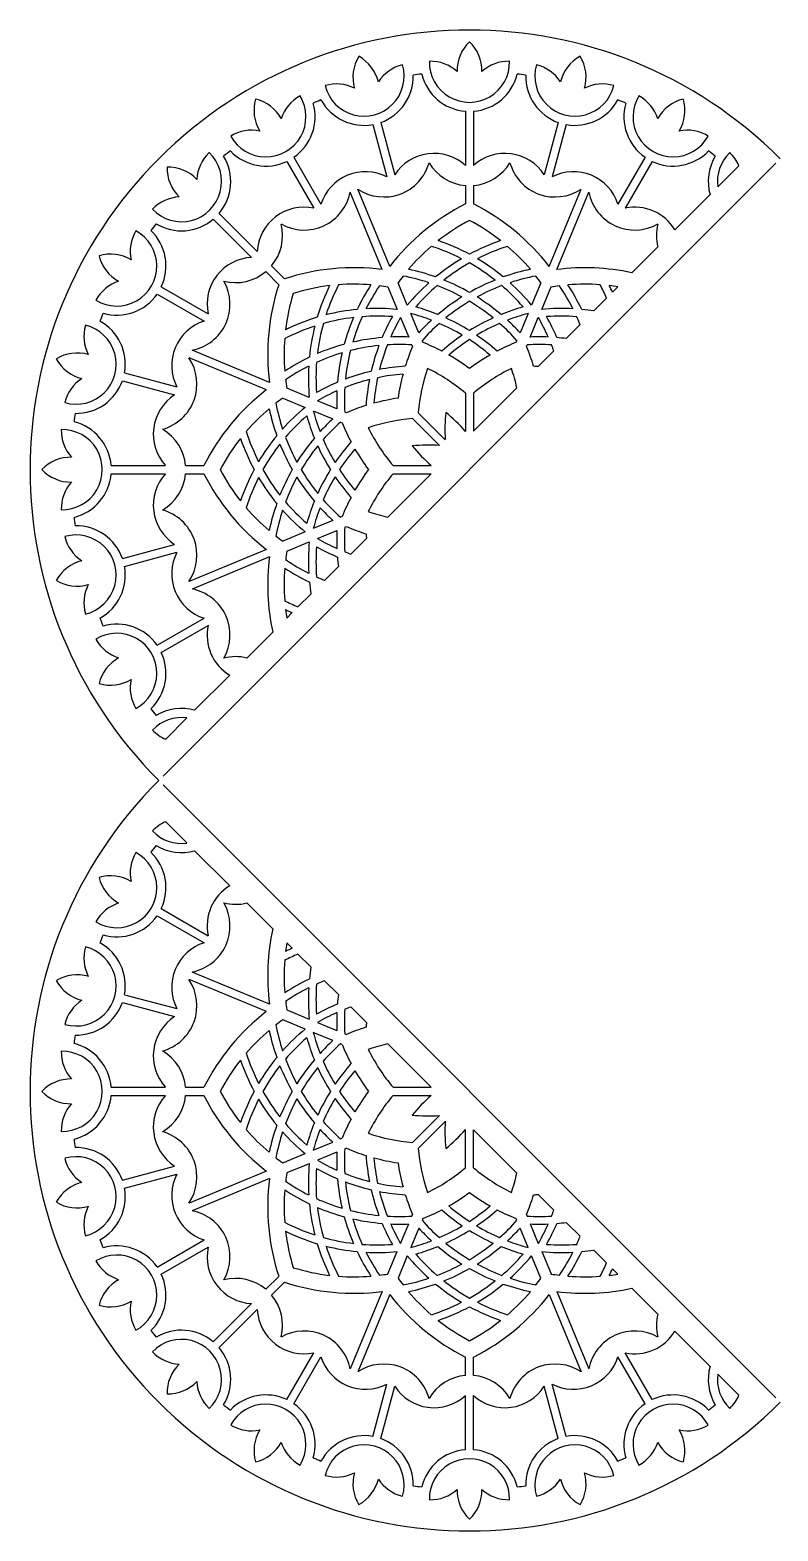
# Model space of a CAD drawing. Extents: x 53 to 301, y -2 to 246.
# Drawn here: x 53.3 to 176.7, y -1.9 to 245.6 of the extents above; entities that cross this region are included whole.
import ezdxf

# ---------------------------------------------------------------- set-up
doc = ezdxf.new("R2010")
doc.units = 0
doc.layers.get('0').update_dxf_attribs({"linetype": 'CONTINUOUS'})

msp = doc.modelspace()

# ---------------------------------------------------------------- linework, layer by layer
for p, q in [((111.14, 230.39), (113.45, 221.78)), ((125.1, 232.23), (125.1, 223.31)), ((126.45, 232.23), (126.45, 223.31)), ((140.42, 230.39), (138.11, 221.78)), ((109.83, 230.04), (112.14, 221.43)), ((141.73, 230.04), (139.42, 221.43)), ((75.25, 122.6), (176.31, 223.67)), ((95.65, 223.98), (100.11, 216.25)), ((96.82, 224.65), (101.28, 216.93)), ((154.74, 224.65), (150.28, 216.93)), ((155.91, 223.98), (151.45, 216.25)), ((166.74, 219.76), (170.23, 223.25)), ((111.38, 206.13), (106.09, 218.89)), ((112.63, 206.65), (107.34, 219.41)), ((125.1, 219.99), (125.1, 216.95)), ((126.45, 219.99), (126.45, 216.95)), ((138.93, 206.65), (144.21, 219.41)), ((140.18, 206.13), (145.46, 218.89)), ((159.68, 212.69), (165.46, 218.48)), ((84.47, 215.4), (90.78, 209.09)), ((83.52, 214.44), (89.82, 208.14)), ((152.58, 205.6), (156.84, 209.86)), ((92.17, 205.79), (94.32, 203.64)), ((93.13, 206.74), (95.28, 204.6)), ((74.94, 203.27), (82.66, 198.81)), ((112.33, 203.26), (113.85, 199.57)), ((115.52, 200.26), (113.99, 203.95)), ((137.57, 203.95), (136.04, 200.26)), ((137.7, 199.57), (139.23, 203.26)), ((149.37, 202.38), (150.27, 203.29)), ((74.26, 202.1), (81.99, 197.64)), ((146.29, 199.31), (148.41, 201.43)), ((114.42, 198.21), (115.75, 195)), ((117.41, 195.69), (116.08, 198.9)), ((135.47, 198.9), (134.15, 195.69)), ((135.81, 195), (137.14, 198.21)), ((141.74, 194.75), (144.03, 197.05)), ((116.28, 193.71), (116.39, 193.45)), ((118.06, 194.14), (117.95, 194.4)), ((133.61, 194.4), (133.5, 194.14)), ((135.17, 193.45), (135.28, 193.71)), ((92.27, 186.29), (79.51, 191.57)), ((92.79, 187.53), (80.02, 192.82)), ((137.12, 190.14), (139.69, 192.71)), ((68.87, 189.08), (77.49, 186.78)), ((68.52, 187.78), (77.14, 185.47)), ((99.34, 185.06), (95.66, 186.59)), ((125.1, 185.75), (125.1, 179.45)), ((126.45, 179.47), (133.59, 186.61)), ((126.45, 185.75), (126.45, 179.47)), ((94.97, 184.92), (98.65, 183.4)), ((103.91, 183.17), (100.71, 184.5)), ((100.02, 182.83), (103.22, 181.5)), ((104.51, 180.97), (104.78, 180.86)), ((105.47, 182.53), (105.2, 182.63)), ((116.38, 181.58), (120.84, 177.12)), ((117.34, 182.53), (121.79, 178.08)), ((66.69, 173.81), (75.6, 173.81)), ((78.93, 173.81), (81.97, 173.81)), ((113.17, 173.81), (119.46, 173.81)), ((66.69, 172.46), (75.6, 172.46)), ((78.93, 172.46), (81.97, 172.46)), ((112.31, 165.32), (119.45, 172.46)), ((113.17, 172.46), (119.45, 172.46)), ((103.22, 164.77), (100.02, 163.44)), ((104.78, 165.41), (104.51, 165.3)), ((105.2, 163.64), (105.47, 163.75)), ((98.65, 162.88), (94.97, 161.35)), ((95.66, 159.68), (99.34, 161.21)), ((100.71, 161.78), (103.91, 163.1)), ((106.21, 159.22), (108.78, 161.79)), ((68.52, 158.5), (77.14, 160.8)), ((68.87, 157.19), (77.49, 159.5)), ((92.27, 159.99), (79.51, 154.7)), ((92.79, 158.74), (80.02, 153.45)), ((101.87, 154.88), (104.17, 157.18)), ((97.49, 150.5), (99.61, 152.62)), ((74.26, 144.18), (81.99, 148.63)), ((95.63, 148.65), (96.53, 149.55)), ((74.94, 143), (82.66, 147.46)), ((89.06, 142.07), (93.32, 146.33)), ((80.44, 133.45), (86.22, 139.24)), ((75.67, 128.68), (79.16, 132.18)), ((75.25, 121.14), (176.31, 20.07)), ((75.67, 115.06), (79.16, 111.57)), ((80.44, 110.29), (86.22, 104.51)), ((89.06, 101.67), (93.32, 97.41)), ((74.26, 99.57), (81.99, 95.11)), ((74.94, 100.74), (82.66, 96.28)), ((95.63, 95.1), (96.53, 94.2)), ((97.49, 93.24), (99.61, 91.12)), ((92.79, 85), (80.02, 90.29)), ((92.27, 83.76), (79.51, 89.04)), ((101.87, 88.86), (104.17, 86.56)), ((68.52, 85.25), (77.14, 82.94)), ((68.87, 86.55), (77.49, 84.25)), ((106.21, 84.52), (108.78, 81.95)), ((98.65, 80.87), (94.97, 82.39)), ((95.66, 84.06), (99.34, 82.53)), ((100.71, 81.97), (103.91, 80.64)), ((103.22, 78.97), (100.02, 80.3)), ((105.2, 80.1), (105.47, 80)), ((104.78, 78.33), (104.51, 78.44)), ((112.31, 78.42), (119.45, 71.28)), ((66.69, 71.28), (75.6, 71.28)), ((66.69, 69.93), (75.6, 69.93)), ((78.93, 71.28), (81.97, 71.28)), ((78.93, 69.93), (81.97, 69.93)), ((113.17, 71.28), (119.45, 71.28)), ((113.17, 69.93), (119.46, 69.93)), ((116.38, 62.17), (120.84, 66.62)), ((117.34, 61.21), (121.79, 65.66)), ((100.02, 60.91), (103.22, 62.24)), ((104.51, 62.77), (104.78, 62.88)), ((125.1, 57.99), (125.1, 64.29)), ((126.45, 57.99), (126.45, 64.27)), ((126.45, 64.27), (133.59, 57.13)), ((94.97, 58.82), (98.65, 60.35)), ((103.91, 60.57), (100.71, 59.25)), ((105.47, 61.22), (105.2, 61.11)), ((68.52, 55.96), (77.14, 58.27)), ((68.87, 54.66), (77.49, 56.97)), ((92.27, 57.46), (79.51, 52.17)), ((99.34, 58.68), (95.66, 57.15)), ((92.79, 56.21), (80.02, 50.92)), ((137.12, 53.61), (139.69, 51.03)), ((116.28, 50.03), (116.39, 50.29)), ((118.06, 49.61), (117.95, 49.34)), ((133.61, 49.34), (133.5, 49.61)), ((135.17, 50.29), (135.28, 50.03)), ((114.42, 45.53), (115.75, 48.74)), ((117.41, 48.05), (116.08, 44.84)), ((135.47, 44.84), (134.15, 48.05)), ((135.81, 48.74), (137.14, 45.53)), ((141.74, 48.99), (144.03, 46.7)), ((74.26, 41.64), (81.99, 46.1)), ((74.94, 40.47), (82.66, 44.93)), ((112.33, 40.49), (113.85, 44.17)), ((115.52, 43.48), (113.99, 39.8)), ((137.57, 39.8), (136.04, 43.48)), ((137.7, 44.17), (139.23, 40.49)), ((146.29, 44.44), (148.41, 42.32)), ((92.17, 37.96), (94.32, 40.1)), ((149.37, 41.36), (150.27, 40.46)), ((93.13, 37), (95.28, 39.15)), ((111.38, 37.61), (106.09, 24.85)), ((140.18, 37.61), (145.46, 24.85)), ((152.58, 38.14), (156.84, 33.88)), ((83.52, 29.3), (89.82, 35.61)), ((112.63, 37.1), (107.34, 24.33)), ((138.93, 37.1), (144.21, 24.33)), ((84.47, 28.34), (90.78, 34.65)), ((159.68, 31.05), (165.46, 25.27)), ((95.65, 19.77), (100.11, 27.49)), ((155.91, 19.77), (151.45, 27.49)), ((96.82, 19.09), (101.28, 26.82)), ((125.1, 23.76), (125.1, 26.79)), ((126.45, 23.76), (126.45, 26.79)), ((154.74, 19.09), (150.28, 26.82)), ((109.83, 13.7), (112.14, 22.32)), ((141.73, 13.7), (139.42, 22.32)), ((166.74, 23.99), (170.23, 20.5)), ((111.14, 13.35), (113.45, 21.97)), ((125.1, 11.51), (125.1, 20.43)), ((126.45, 11.51), (126.45, 20.43)), ((140.42, 13.35), (138.11, 21.97))]:
    msp.add_line(p, q)
for centre, radius, start, end in [((125.78, 173.14), 72.5, 45, 225), ((130.34, 238.92), 6.61, 133.675, 181.1211), ((121.22, 238.92), 6.61, 358.8788, 46.3251), ((113.16, 237.86), 6.61, 148.675, 196.1211), ((104.35, 235.5), 6.61, 13.8788, 61.3251), ((125.78, 240.32), 6.61, 178.675, 1.325), ((119.33, 233.87), 6.61, 48.136, 91.3251), ((132.23, 233.87), 6.61, 88.6749, 131.8641), ((147.21, 235.5), 6.61, 118.675, 166.1211), ((138.4, 237.86), 6.61, 343.8788, 31.3251), ((108.39, 238.03), 6.61, 193.675, 16.325), ((116.29, 233.47), 6.61, 103.6749, 146.8641), ((108.39, 238.03), 8.12, 289.7754, 1.0928), ((125.78, 173.14), 65.71, 96.8892, 98.1108), ((125.78, 240.32), 8.12, 193.9072, 265.2246), ((125.78, 240.32), 8.12, 274.7754, 346.0928), ((125.78, 173.14), 65.71, 81.8892, 83.1108), ((143.17, 238.03), 8.12, 178.9072, 250.2246), ((143.17, 238.03), 6.61, 163.675, 346.325), ((135.27, 233.47), 6.61, 33.136, 76.3251), ((103.83, 230.13), 6.61, 63.136, 106.3251), ((147.73, 230.13), 6.61, 73.6749, 116.8641), ((92.19, 231.32), 6.61, 208.675, 31.325), ((96.84, 232.39), 6.61, 163.675, 211.1211), ((88.94, 227.83), 6.61, 28.8788, 76.3251), ((101, 228.96), 6.61, 118.6749, 161.8641), ((92.19, 231.32), 8.12, 304.7754, 16.0928), ((125.78, 173.14), 65.71, 111.8892, 113.1108), ((108.39, 238.03), 8.12, 208.9072, 280.2246), ((143.17, 238.03), 8.12, 259.7754, 331.0928), ((125.78, 173.14), 65.71, 66.8892, 68.1108), ((159.37, 231.32), 8.12, 163.9072, 235.2246), ((159.37, 231.32), 6.61, 148.675, 331.325), ((150.56, 228.96), 6.61, 18.136, 61.3251), ((162.62, 227.83), 6.61, 103.675, 151.1211), ((154.72, 232.39), 6.61, 328.8788, 16.3251), ((89.83, 222.51), 6.61, 78.136, 121.3251), ((161.73, 222.51), 6.61, 58.6749, 101.8641), ((78.27, 220.64), 6.61, 223.675, 46.325), ((87.4, 220.64), 6.61, 133.6749, 176.8641), ((125.78, 173.14), 65.71, 126.8892, 128.1108), ((92.19, 231.32), 8.12, 223.9072, 295.2246), ((119.93, 217.58), 7.72, 47.9263, 147.0737), ((131.63, 217.58), 7.72, 32.9263, 132.0737), ((159.37, 231.32), 8.12, 244.7754, 316.0928), ((125.78, 173.14), 65.71, 51.8892, 53.1108), ((173.29, 220.64), 6.61, 133.6749, 187.7313), ((164.16, 220.64), 6.61, 23.2193, 46.3251), ((82.49, 222.88), 6.61, 178.675, 226.1211), ((76.04, 216.43), 6.61, 43.8788, 91.3251), ((78.27, 220.64), 8.12, 319.7754, 31.0928), ((111.66, 225.84), 7.74, 236.1428, 344.3986), ((125.78, 227.7), 7.74, 210.6014, 264.9915), ((125.78, 227.7), 7.74, 275.0085, 329.3986), ((139.9, 225.84), 7.74, 195.6014, 303.8572), ((173.29, 220.64), 8.12, 148.9072, 195.4865), ((108.62, 214.55), 7.72, 62.9263, 162.0737), ((142.93, 214.55), 7.72, 17.9263, 117.0737), ((78.27, 211.52), 6.61, 93.136, 136.3251), ((98.5, 220.39), 7.74, 240.6014, 348.8572), ((153.06, 220.39), 7.74, 191.1428, 299.3986), ((98.49, 208.7), 7.72, 77.9263, 177.0737), ((141.66, 184.2), 36.7, 116.8239, 142.2926), ((109.9, 184.2), 36.7, 37.7074, 63.1761), ((153.07, 208.7), 7.72, 31.1329, 102.0737), ((125.78, 173.14), 65.71, 141.8892, 143.1108), ((78.27, 220.64), 8.12, 238.9072, 310.2246), ((87.2, 211.72), 7.74, 320.0085, 14.3986), ((141.66, 184.2), 33.99, 117.8565, 128.2047), ((109.9, 184.2), 33.99, 51.7953, 62.1435), ((164.36, 211.72), 7.74, 165.6014, 193.8943), ((67.59, 206.73), 6.61, 238.675, 61.325), ((76.41, 209.09), 6.61, 148.6749, 191.8641), ((67.59, 206.73), 8.12, 334.7754, 46.0928), ((109.38, 178.17), 34.62, 61.7238, 71.0185), ((142.18, 178.17), 34.62, 108.9815, 118.2762), ((66.53, 202.08), 6.61, 58.8788, 106.3251), ((71.09, 209.98), 6.61, 193.675, 241.1211), ((90.22, 200.43), 7.72, 92.9263, 192.0737), ((141.66, 184.2), 33.99, 130.7189, 139.7274), ((109.38, 178.17), 33.36, 63.0992, 72.3592), ((142.18, 178.17), 33.36, 107.6408, 116.9008), ((109.9, 184.2), 33.99, 40.2726, 49.2811), ((87.2, 211.72), 7.74, 255.6014, 309.9915), ((106.72, 169.73), 36.7, 82.7074, 108.1761), ((108.63, 172.29), 34.62, 70.4852, 78.1742), ((142.18, 178.17), 34.62, 120.7629, 129.4155), ((142.18, 178.17), 33.36, 119.4484, 128.1635), ((109.38, 178.17), 33.36, 51.8365, 60.5516), ((109.38, 178.17), 34.62, 50.5845, 59.2371), ((142.93, 172.29), 34.62, 101.8258, 109.5148), ((144.83, 169.73), 36.7, 77.8085, 97.2926), ((69.96, 197.92), 6.61, 108.136, 151.3251), ((78.53, 200.42), 7.74, 281.1428, 29.3986), ((129.19, 192.19), 36.7, 161.8239, 187.2926), ((106.72, 169.73), 33.99, 96.7953, 107.1435), ((133.82, 188.3), 34.62, 153.9815, 163.2762), ((133.82, 188.3), 33.36, 152.6408, 161.9008), ((106.72, 169.73), 33.99, 85.2726, 94.2811), ((138.5, 184.66), 34.62, 146.8258, 154.5148), ((138.5, 184.66), 33.36, 145.7042, 153.2628), ((106.72, 169.73), 33.99, 80.5111, 82.8681), ((141.66, 184.2), 33.99, 142.1319, 144.4889), ((108.63, 172.29), 33.36, 71.7372, 79.2958), ((142.18, 178.17), 34.62, 131.8386, 140.3592), ((142.18, 178.17), 33.36, 130.6474, 139.1925), ((108.63, 172.29), 33.36, 61.5422, 69.2533), ((108.63, 172.29), 34.62, 60.3126, 68.0621), ((142.93, 172.29), 34.62, 111.9379, 119.6874), ((142.93, 172.29), 33.36, 110.7467, 118.4578), ((109.38, 178.17), 33.36, 40.8075, 49.3526), ((142.93, 172.29), 33.36, 100.7042, 108.2628), ((109.38, 178.17), 34.62, 39.6408, 48.1614), ((109.9, 184.2), 33.99, 35.5111, 37.8681), ((144.83, 169.73), 33.99, 97.1319, 99.4889), ((113.05, 184.66), 33.36, 26.7372, 34.2958), ((144.83, 169.73), 33.99, 85.7189, 94.7274), ((113.05, 184.66), 34.62, 25.4852, 33.1742), ((117.74, 188.3), 33.36, 23.177, 27.3592), ((117.74, 188.3), 34.62, 24.0107, 26.0185), ((144.83, 169.73), 33.99, 80.7982, 83.2047), ((67.59, 206.73), 8.12, 253.9072, 325.2246), ((129.19, 192.19), 33.99, 162.8565, 173.2047), ((142.93, 172.29), 34.62, 122.0994, 130.2185), ((142.93, 172.29), 33.36, 120.9306, 129.1342), ((108.63, 172.29), 33.36, 50.8658, 59.0694), ((108.63, 172.29), 34.62, 49.7815, 57.9006), ((125.78, 173.14), 65.71, 156.8892, 158.1108), ((110.62, 165.1), 34.62, 106.7238, 116.0185), ((110.62, 165.1), 33.36, 96.8365, 105.5516), ((110.62, 165.1), 34.62, 95.5845, 104.2371), ((138.5, 184.66), 34.62, 156.9379, 164.6874), ((138.5, 184.66), 33.36, 155.7467, 163.4578), ((110.62, 165.1), 33.36, 85.8075, 94.3526), ((110.62, 165.1), 34.62, 84.6408, 93.1614), ((143.27, 181.46), 34.62, 150.7634, 157.1375), ((143.27, 181.46), 33.36, 149.8676, 156.0532), ((107.52, 166.65), 33.36, 68.9468, 75.1324), ((107.52, 166.65), 34.62, 67.8625, 74.2366), ((107.52, 166.65), 34.62, 58.179, 65.5187), ((144.03, 166.65), 34.62, 114.4813, 121.821), ((144.03, 166.65), 34.62, 105.7634, 112.1375), ((144.03, 166.65), 33.36, 104.8676, 111.0532), ((108.29, 181.46), 33.36, 23.9468, 30.1324), ((140.94, 165.1), 34.62, 86.8386, 95.3592), ((140.94, 165.1), 33.36, 85.6474, 94.1925), ((108.29, 181.46), 34.62, 22.8625, 29.2366), ((113.05, 184.66), 33.36, 21.7901, 24.2533), ((140.94, 165.1), 34.62, 81.1039, 84.4155), ((60.88, 190.53), 6.61, 253.675, 76.325), ((68.78, 195.09), 6.61, 163.6749, 206.8641), ((60.88, 190.53), 8.12, 349.7754, 61.0928), ((84.37, 190.29), 7.72, 107.9263, 207.0737), ((110.62, 165.1), 33.36, 108.0992, 117.3592), ((133.82, 188.3), 34.62, 165.7629, 174.4155), ((133.82, 188.3), 33.36, 164.4484, 173.1635), ((142.93, 172.29), 34.62, 132.5624, 137.4706), ((142.93, 172.29), 33.36, 131.5391, 138.4839), ((107.52, 166.65), 33.36, 59.2031, 66.5419), ((144.03, 166.65), 33.36, 113.4581, 120.7969), ((108.63, 172.29), 33.36, 41.5161, 48.4609), ((108.63, 172.29), 34.62, 42.5294, 47.4376), ((129.19, 192.19), 33.99, 175.7189, 184.7274), ((114.25, 160.41), 34.62, 105.3126, 113.0621), ((114.25, 160.41), 33.36, 95.8658, 104.0694), ((114.25, 160.41), 34.62, 94.7815, 102.9006), ((143.27, 181.46), 34.62, 159.4813, 166.821), ((143.27, 181.46), 33.36, 158.4581, 165.7969), ((114.25, 160.41), 33.36, 86.5161, 93.4609), ((114.25, 160.41), 34.62, 87.5294, 92.4376), ((148.24, 179.88), 34.62, 156.9199, 162.6611), ((105.13, 162.02), 34.62, 62.3389, 68.0801), ((144.03, 166.65), 34.62, 124.1386, 131.2548), ((144.03, 166.65), 33.36, 123.1758, 130.4653), ((107.52, 166.65), 33.36, 49.5347, 56.8242), ((107.52, 166.65), 34.62, 48.7452, 55.8614), ((146.43, 162.02), 34.62, 111.9199, 117.6611), ((103.32, 179.88), 34.62, 17.3389, 23.0801), ((137.3, 160.41), 33.36, 86.5391, 93.4839), ((137.3, 160.41), 34.62, 87.5624, 92.4706), ((108.29, 181.46), 33.36, 19.703, 21.5419), ((137.3, 160.41), 34.62, 82.6471, 85.2185), ((61.06, 185.76), 6.61, 73.8788, 121.3251), ((63.42, 194.57), 6.61, 208.675, 256.1211), ((73.08, 187.26), 7.74, 285.6014, 33.8572), ((114.25, 160.41), 34.62, 115.4852, 123.1742), ((133.82, 188.3), 33.36, 175.6474, 184.1925), ((114.25, 160.41), 33.36, 106.5422, 114.2533), ((138.5, 184.66), 34.62, 167.0994, 175.2185), ((138.5, 184.66), 33.36, 165.9306, 174.1342), ((105.13, 162.02), 34.62, 53.3888, 60.1116), ((146.43, 162.02), 34.62, 119.8884, 126.6112), ((65.44, 182.62), 6.61, 123.136, 166.3251), ((114.25, 160.41), 33.36, 116.7372, 124.2958), ((133.82, 188.3), 34.62, 176.8386, 185.3592), ((117.45, 155.64), 34.62, 103.179, 110.5187), ((143.27, 181.46), 33.36, 168.1758, 175.4653), ((117.45, 155.64), 33.36, 94.5347, 101.8242), ((117.45, 155.64), 34.62, 93.7452, 100.8614), ((148.24, 179.88), 34.62, 164.8884, 171.6112), ((148.24, 179.88), 31.02, 161.2816, 175.0836), ((105.13, 162.02), 31.02, 49.9164, 63.7184), ((146.43, 162.02), 31.02, 116.2816, 130.0836), ((103.32, 179.88), 31.02, 12.5379, 18.7184), ((134.1, 155.64), 34.62, 85.0006, 86.2548), ((60.88, 190.53), 8.12, 268.9072, 340.2246), ((114.71, 157.25), 36.7, 127.7074, 153.1761), ((129.19, 192.19), 33.99, 187.1319, 189.4889), ((117.45, 155.64), 34.62, 112.8625, 119.2366), ((117.45, 155.64), 33.36, 113.9468, 120.1324), ((138.5, 184.66), 34.62, 177.5624, 182.4706), ((138.5, 184.66), 33.36, 176.5391, 183.4839), ((117.45, 155.64), 33.36, 104.2031, 111.5419), ((143.27, 181.46), 34.62, 169.1386, 176.2548), ((81.34, 178.99), 7.72, 122.9263, 222.0737), ((114.71, 157.25), 33.99, 130.2726, 139.2811), ((126.63, 190.28), 34.62, 191.8258, 199.5148), ((114.71, 157.25), 33.99, 125.5111, 127.8681), ((126.63, 190.28), 33.36, 190.7042, 198.2628), ((120.74, 156.74), 34.62, 129.6408, 138.1614), ((119.04, 150.67), 34.62, 107.3389, 113.0801), ((119.04, 150.67), 34.62, 98.3888, 105.1116), ((125.78, 173.14), 65.71, 171.8892, 173.1108), ((58.59, 173.14), 8.12, 4.7754, 76.0928), ((120.74, 156.74), 33.36, 130.8075, 139.3526), ((132.26, 191.39), 34.62, 195.7634, 202.1375), ((132.26, 191.39), 33.36, 194.8676, 201.0532), ((126.63, 155.99), 34.62, 132.5294, 137.4376), ((126.63, 155.99), 33.36, 131.5161, 138.4609), ((136.9, 193.79), 34.62, 201.9199, 207.6611), ((119.04, 150.67), 31.02, 94.9164, 108.7184), ((148.24, 179.88), 26.51, 174.15, 183.8819), ((105.13, 162.02), 26.51, 41.1181, 50.85), ((58.59, 173.14), 6.61, 268.675, 91.325), ((65.04, 179.59), 6.61, 178.6749, 221.8641), ((71.22, 173.14), 7.74, 5.0085, 59.3986), ((114.71, 157.25), 33.99, 141.7953, 152.1435), ((120.74, 189.54), 34.62, 198.9815, 208.2762), ((120.74, 189.54), 33.36, 197.6408, 206.9008), ((120.74, 156.74), 34.62, 140.5845, 149.2371), ((126.63, 190.28), 33.36, 200.7467, 208.4578), ((126.63, 155.99), 34.62, 139.7815, 147.9006), ((136.9, 193.79), 31.02, 206.2816, 220.0836), ((120.74, 156.74), 33.36, 141.8365, 150.5516), ((126.63, 190.28), 34.62, 201.9379, 209.6874), ((126.63, 155.99), 33.36, 140.8658, 149.0694), ((132.26, 191.39), 34.62, 204.4813, 211.821), ((132.26, 191.39), 33.36, 203.4581, 210.7969), ((132.26, 154.88), 34.62, 138.7452, 145.8614), ((132.26, 154.88), 33.36, 139.5347, 146.8242), ((136.9, 193.79), 34.62, 209.8884, 216.6112), ((119.04, 150.67), 26.51, 86.1181, 95.85), ((136.9, 193.79), 26.51, 219.15, 228.8819), ((60, 168.58), 6.61, 88.8788, 136.3251), ((60, 177.7), 6.61, 223.675, 271.1211), ((65.04, 166.69), 6.61, 138.136, 181.3251), ((58.59, 173.14), 8.12, 283.9072, 355.2246), ((81.34, 167.29), 7.72, 137.9263, 237.0737), ((71.22, 173.14), 7.74, 300.6014, 354.9915), ((114.71, 189.02), 36.7, 206.8239, 232.2926), ((114.71, 189.02), 33.99, 207.8565, 218.2047), ((120.74, 156.74), 34.62, 151.7238, 161.0185), ((120.74, 156.74), 33.36, 153.0992, 162.3592), ((120.74, 189.54), 34.62, 210.7629, 219.4155), ((120.74, 189.54), 33.36, 209.4484, 218.1635), ((126.63, 155.99), 34.62, 150.3126, 158.0621), ((126.63, 155.99), 33.36, 151.5422, 159.2533), ((126.63, 190.28), 34.62, 212.0994, 220.2185), ((126.63, 190.28), 33.36, 210.9306, 219.1342), ((132.26, 154.88), 34.62, 148.179, 155.5187), ((132.26, 154.88), 33.36, 149.2031, 156.5419), ((132.26, 191.39), 34.62, 214.1386, 221.2548), ((132.26, 191.39), 33.36, 213.1758, 220.4653), ((136.9, 152.49), 34.62, 143.3888, 150.1116), ((136.9, 152.49), 31.02, 139.9164, 153.7184), ((136.9, 152.49), 34.62, 152.3389, 158.0801), ((73.08, 159.02), 7.74, 326.1428, 74.3986), ((114.71, 189.02), 33.99, 220.7189, 229.7274), ((126.63, 155.99), 34.62, 160.4852, 168.1742), ((126.63, 155.99), 33.36, 161.7372, 169.2958), ((120.74, 189.54), 34.62, 221.8386, 230.3592), ((120.74, 189.54), 33.36, 220.6474, 229.1925), ((132.26, 154.88), 34.62, 157.8625, 164.2366), ((132.26, 154.88), 33.36, 158.9468, 165.1324), ((126.63, 190.28), 34.62, 222.5624, 227.4706), ((126.63, 190.28), 33.36, 221.5391, 228.4839), ((119.04, 195.6), 31.02, 251.2816, 257.4621), ((125.78, 173.14), 65.71, 186.8892, 188.1108), ((60.88, 155.75), 8.12, 19.7754, 91.0928), ((138.5, 161.61), 33.36, 176.5161, 183.4609), ((119.04, 195.6), 34.62, 246.9199, 252.6611), ((60.88, 155.75), 6.61, 283.675, 106.325), ((65.44, 163.65), 6.61, 193.6749, 236.8641), ((114.71, 189.02), 33.99, 232.1319, 234.4889), ((133.82, 157.98), 34.62, 174.6408, 183.1614), ((117.45, 190.63), 33.36, 239.8676, 246.0532), ((138.5, 161.61), 34.62, 177.5294, 182.4376), ((143.27, 164.81), 34.62, 183.7452, 184.9994), ((84.37, 155.98), 7.72, 152.9263, 252.0737), ((129.19, 154.08), 36.7, 172.7074, 192.1915), ((129.19, 154.08), 33.99, 170.5111, 172.8681), ((133.82, 157.98), 33.36, 175.8075, 184.3526), ((117.45, 190.63), 34.62, 240.7634, 247.1375), ((138.5, 161.61), 34.62, 184.7815, 187.3529), ((117.45, 190.63), 33.36, 248.4581, 250.297), ((63.42, 151.7), 6.61, 103.8788, 151.3251), ((60.88, 155.75), 8.12, 298.9072, 10.2246), ((129.19, 154.08), 33.99, 175.2726, 184.2811), ((114.25, 185.86), 34.62, 236.8258, 244.5148), ((114.25, 185.86), 33.36, 235.7042, 243.2628), ((61.06, 160.52), 6.61, 238.675, 286.1211), ((68.78, 151.19), 6.61, 153.136, 196.3251), ((133.82, 157.98), 34.62, 185.5845, 188.8961), ((114.25, 185.86), 33.36, 245.7467, 248.2099), ((78.53, 145.86), 7.74, 330.6014, 78.8572), ((110.62, 181.17), 33.36, 242.6408, 246.823), ((125.78, 173.14), 65.71, 201.8892, 203.1108), ((129.19, 154.08), 33.99, 186.7953, 189.2018), ((110.62, 181.17), 34.62, 243.9815, 245.9893), ((67.59, 139.54), 6.61, 298.675, 121.325), ((67.59, 139.54), 8.12, 34.7754, 106.0928), ((90.22, 145.85), 7.72, 167.9263, 238.8671), ((69.96, 148.36), 6.61, 208.6749, 251.8641), ((71.09, 136.3), 6.61, 118.8788, 166.3251), ((67.59, 139.54), 8.12, 313.9072, 25.2246), ((87.2, 134.56), 7.74, 76.1057, 104.3986), ((66.53, 144.2), 6.61, 253.675, 301.1211), ((76.41, 137.18), 6.61, 168.136, 211.3251), ((125.78, 173.14), 65.71, 216.8892, 218.1108), ((78.27, 125.63), 8.12, 74.5135, 121.0928), ((78.27, 125.63), 6.61, 82.2686, 136.325), ((78.27, 134.75), 6.61, 223.6749, 246.7807), ((125.78, 70.61), 72.5, 135, 315), ((78.27, 108.99), 6.61, 113.2193, 136.3251), ((78.27, 118.11), 6.61, 223.675, 277.7314), ((67.59, 104.2), 6.61, 238.675, 61.325), ((76.41, 106.56), 6.61, 148.6749, 191.864), ((125.78, 70.61), 65.71, 141.8892, 143.1108), ((67.59, 104.2), 8.12, 334.7754, 46.0928), ((78.27, 118.11), 8.12, 238.9072, 285.4865), ((66.53, 99.55), 6.61, 58.8789, 106.325), ((71.09, 107.45), 6.61, 193.6749, 241.1212), ((90.22, 97.89), 7.72, 121.1329, 192.0737), ((69.96, 95.39), 6.61, 108.1359, 151.3251), ((78.53, 97.89), 7.74, 281.1428, 29.3986), ((87.2, 109.19), 7.74, 255.6014, 283.8943), ((67.59, 104.2), 8.12, 253.9072, 325.2246), ((129.19, 89.66), 36.7, 167.8085, 187.2926), ((60.88, 88), 6.61, 253.675, 76.325), ((68.78, 92.56), 6.61, 163.6749, 206.864), ((125.78, 70.61), 65.71, 156.8892, 158.1108), ((60.88, 88), 8.12, 349.7754, 61.0928), ((84.37, 87.76), 7.72, 107.9263, 207.0737), ((129.19, 89.66), 33.99, 170.7982, 173.2047), ((110.62, 62.57), 34.62, 114.0107, 116.0185), ((129.19, 89.66), 33.99, 175.7189, 184.7274), ((110.62, 62.57), 33.36, 113.177, 117.3592), ((61.06, 83.23), 6.61, 73.8789, 121.325), ((114.25, 57.88), 34.62, 115.4852, 123.1742), ((133.82, 85.77), 34.62, 171.1039, 174.4155), ((63.42, 92.04), 6.61, 208.6749, 256.1212), ((73.08, 84.73), 7.74, 285.6014, 33.8572), ((114.25, 57.88), 33.36, 116.7372, 124.2958), ((133.82, 85.77), 34.62, 176.8386, 185.3592), ((133.82, 85.77), 33.36, 175.6474, 184.1925), ((114.25, 57.88), 33.36, 111.7901, 114.2533), ((65.44, 80.09), 6.61, 123.1359, 166.3251), ((60.88, 88), 8.12, 268.9072, 340.2246), ((129.19, 89.66), 33.99, 187.1319, 189.4889), ((117.45, 53.11), 34.62, 112.8625, 119.2366), ((138.5, 82.13), 34.62, 172.6471, 175.2185), ((117.45, 53.11), 33.36, 109.703, 111.5419), ((81.34, 76.46), 7.72, 122.9263, 222.0737), ((114.71, 54.72), 36.7, 127.7074, 153.1761), ((114.71, 54.72), 33.99, 125.5111, 127.8681), ((117.45, 53.11), 33.36, 113.9468, 120.1324), ((138.5, 82.13), 34.62, 177.5624, 182.4706), ((138.5, 82.13), 33.36, 176.5391, 183.4839), ((143.27, 78.93), 34.62, 175.0006, 176.2548), ((125.78, 70.61), 65.71, 171.8892, 173.1108), ((114.71, 54.72), 33.99, 130.2726, 139.2811), ((126.63, 87.75), 34.62, 191.8258, 199.5148), ((126.63, 87.75), 33.36, 190.7042, 198.2628), ((120.74, 54.2), 34.62, 129.6408, 138.1614), ((120.74, 54.2), 33.36, 130.8075, 139.3526), ((132.26, 88.86), 34.62, 195.7634, 202.1375), ((132.26, 88.86), 33.36, 194.8676, 201.0532), ((119.04, 48.14), 34.62, 107.3389, 113.0801), ((65.04, 77.06), 6.61, 178.6749, 221.864), ((58.59, 70.61), 6.61, 268.675, 91.325), ((58.59, 70.61), 8.12, 4.7754, 76.0928), ((71.22, 70.61), 7.74, 5.0085, 59.3986), ((120.74, 87.01), 33.36, 197.6408, 206.9008), ((126.63, 53.46), 34.62, 132.5294, 137.4376), ((126.63, 53.46), 33.36, 131.5161, 138.4609), ((136.9, 91.26), 34.62, 201.9199, 207.6611), ((119.04, 48.14), 31.02, 102.5379, 108.7184), ((136.9, 91.26), 31.02, 206.2816, 220.0836), ((114.71, 54.72), 33.99, 141.7953, 152.1435), ((120.74, 87.01), 34.62, 198.9815, 208.2762), ((120.74, 54.2), 34.62, 140.5845, 149.2371), ((120.74, 54.2), 33.36, 141.8365, 150.5516), ((126.63, 87.75), 34.62, 201.9379, 209.6874), ((126.63, 87.75), 33.36, 200.7467, 208.4578), ((126.63, 53.46), 34.62, 139.7815, 147.9006), ((126.63, 53.46), 33.36, 140.8658, 149.0694), ((132.26, 88.86), 34.62, 204.4813, 211.821), ((132.26, 88.86), 33.36, 203.4581, 210.7969), ((132.26, 52.35), 34.62, 138.7452, 145.8614), ((60, 66.04), 6.61, 88.8789, 136.325), ((132.26, 52.35), 33.36, 139.5347, 146.8242), ((136.9, 91.26), 34.62, 209.8884, 216.6112), ((60, 75.17), 6.61, 223.6749, 271.1212), ((58.59, 70.61), 8.12, 283.9072, 355.2246), ((81.34, 64.76), 7.72, 137.9263, 237.0737), ((71.22, 70.61), 7.74, 300.6014, 354.9915), ((114.71, 86.49), 36.7, 206.8239, 232.2926), ((114.71, 86.49), 33.99, 207.8565, 218.2047), ((120.74, 54.2), 34.62, 151.7238, 161.0185), ((120.74, 87.01), 33.36, 209.4484, 218.1635), ((126.63, 53.46), 34.62, 150.3126, 158.0621), ((126.63, 53.46), 33.36, 151.5422, 159.2533), ((126.63, 87.75), 34.62, 212.0994, 220.2185), ((126.63, 87.75), 33.36, 210.9306, 219.1342), ((132.26, 52.35), 34.62, 148.179, 155.5187), ((132.26, 52.35), 33.36, 149.2031, 156.5419), ((132.26, 88.86), 34.62, 214.1386, 221.2548), ((132.26, 88.86), 33.36, 213.1758, 220.4653), ((136.9, 49.96), 34.62, 143.3888, 150.1116), ((136.9, 49.96), 31.02, 139.9164, 153.7184), ((136.9, 49.96), 26.51, 131.1181, 140.85), ((65.04, 64.16), 6.61, 138.1359, 181.3251), ((120.74, 54.2), 33.36, 153.0992, 162.3592), ((120.74, 87.01), 34.62, 210.7629, 219.4155), ((126.63, 53.46), 34.62, 160.4852, 168.1742), ((120.74, 87.01), 33.36, 220.6474, 229.1925), ((132.26, 52.35), 34.62, 157.8625, 164.2366), ((126.63, 87.75), 33.36, 221.5391, 228.4839), ((136.9, 49.96), 34.62, 152.3389, 158.0801), ((119.04, 93.07), 26.51, 264.15, 273.8819), ((148.24, 63.87), 26.51, 176.1181, 185.85), ((125.78, 70.61), 65.71, 186.8892, 188.1108), ((73.08, 56.48), 7.74, 326.1428, 74.3986), ((114.71, 86.49), 33.99, 220.7189, 229.7274), ((126.63, 53.46), 33.36, 161.7372, 169.2958), ((120.74, 87.01), 34.62, 221.8386, 230.3592), ((132.26, 52.35), 33.36, 158.9468, 165.1324), ((126.63, 87.75), 34.62, 222.5624, 227.4706), ((119.04, 93.07), 31.02, 251.2816, 265.0836), ((105.13, 81.73), 26.51, 309.15, 318.8819), ((60.88, 53.22), 6.61, 283.675, 106.325), ((65.44, 61.12), 6.61, 193.6749, 236.864), ((60.88, 53.22), 8.12, 19.7754, 91.0928), ((114.71, 86.49), 33.99, 232.1319, 234.4889), ((138.5, 59.08), 34.62, 177.5294, 182.4376), ((138.5, 59.08), 33.36, 176.5161, 183.4609), ((119.04, 93.07), 34.62, 246.9199, 252.6611), ((143.27, 62.28), 34.62, 183.7452, 190.8614), ((119.04, 93.07), 34.62, 254.8884, 261.6112), ((143.27, 62.28), 33.36, 184.5347, 191.8242), ((148.24, 63.87), 31.02, 184.9164, 198.7184), ((84.37, 53.45), 7.72, 152.9263, 252.0737), ((129.19, 51.55), 33.99, 170.5111, 172.8681), ((133.82, 55.45), 34.62, 174.6408, 183.1614), ((133.82, 55.45), 33.36, 175.8075, 184.3526), ((117.45, 88.1), 34.62, 240.7634, 247.1375), ((117.45, 88.1), 33.36, 239.8676, 246.0532), ((117.45, 88.1), 33.36, 248.4581, 255.7969), ((148.24, 63.87), 34.62, 188.3888, 195.1116), ((105.13, 81.73), 31.02, 296.2816, 310.0836), ((146.43, 81.73), 31.02, 229.9164, 243.7184), ((103.32, 63.87), 31.02, 341.2816, 347.4621), ((63.42, 49.17), 6.61, 103.8789, 151.325), ((60.88, 53.22), 8.12, 298.9072, 10.2246), ((129.19, 51.55), 36.7, 172.7074, 198.1761), ((114.25, 83.33), 33.36, 235.7042, 243.2628), ((138.5, 59.08), 34.62, 184.7815, 192.9006), ((138.5, 59.08), 33.36, 185.8658, 194.0694), ((117.45, 88.1), 34.62, 249.4813, 256.821), ((117.45, 88.1), 33.36, 258.1758, 265.4653), ((61.06, 57.99), 6.61, 238.6749, 286.1212), ((129.19, 51.55), 33.99, 175.2726, 184.2811), ((114.25, 83.33), 34.62, 236.8258, 244.5148), ((133.82, 55.45), 34.62, 185.5845, 194.2371), ((114.25, 83.33), 33.36, 245.7467, 253.4578), ((143.27, 62.28), 34.62, 193.179, 200.5187), ((143.27, 62.28), 33.36, 194.2031, 201.5419), ((117.45, 88.1), 34.62, 259.1386, 266.2548), ((148.24, 63.87), 34.62, 197.3389, 203.0801), ((105.13, 81.73), 34.62, 299.8884, 306.6112), ((146.43, 81.73), 34.62, 233.3888, 240.1116), ((103.32, 63.87), 34.62, 336.9199, 342.6611), ((134.1, 88.1), 34.62, 273.7452, 274.9994), ((68.78, 48.66), 6.61, 153.1359, 196.3251), ((78.53, 43.33), 7.74, 330.6014, 78.8572), ((114.25, 83.33), 34.62, 246.9379, 254.6874), ((133.82, 55.45), 33.36, 186.8365, 195.5516), ((138.5, 59.08), 34.62, 195.3126, 203.0621), ((114.25, 83.33), 33.36, 255.9306, 264.1342), ((138.5, 59.08), 33.36, 196.5422, 204.2533), ((114.25, 83.33), 34.62, 257.0994, 265.2185), ((114.25, 83.33), 33.36, 266.5391, 273.4839), ((105.13, 81.73), 34.62, 291.9199, 297.6611), ((144.03, 77.09), 34.62, 228.7452, 235.8614), ((144.03, 77.09), 33.36, 229.5347, 236.8242), ((107.52, 77.09), 33.36, 303.1758, 310.4653), ((107.52, 77.09), 34.62, 304.1386, 311.2548), ((146.43, 81.73), 34.62, 242.3389, 248.0801), ((137.3, 83.33), 33.36, 266.5161, 273.4609), ((108.29, 62.28), 33.36, 338.4581, 340.297), ((110.62, 78.64), 33.36, 242.6408, 251.9008), ((110.62, 78.64), 34.62, 243.9815, 253.2762), ((129.19, 51.55), 33.99, 186.7953, 197.1435), ((143.27, 62.28), 34.62, 202.8625, 209.2366), ((114.25, 83.33), 34.62, 267.5624, 272.4706), ((143.27, 62.28), 33.36, 203.9468, 210.1324), ((142.93, 71.46), 34.62, 222.5294, 227.4376), ((142.93, 71.46), 33.36, 221.5161, 228.4609), ((107.52, 77.09), 33.36, 293.4581, 300.7969), ((107.52, 77.09), 34.62, 294.4813, 301.821), ((144.03, 77.09), 34.62, 238.179, 245.5187), ((144.03, 77.09), 33.36, 239.2031, 246.5419), ((108.63, 71.46), 33.36, 311.5391, 318.4839), ((108.63, 71.46), 34.62, 312.5624, 317.4706), ((137.3, 83.33), 34.62, 267.5294, 272.4376), ((108.29, 62.28), 33.36, 329.8676, 336.0532), ((108.29, 62.28), 34.62, 330.7634, 337.1375), ((137.3, 83.33), 34.62, 274.7815, 277.3529), ((125.78, 70.61), 65.71, 201.8892, 203.1108), ((67.59, 37.01), 8.12, 34.7754, 106.0928), ((90.22, 43.32), 7.72, 167.9263, 267.0737), ((133.82, 55.45), 34.62, 196.7238, 206.0185), ((110.62, 78.64), 33.36, 254.4484, 263.1635), ((110.62, 78.64), 34.62, 255.7629, 264.4155), ((133.82, 55.45), 33.36, 198.0992, 207.3592), ((110.62, 78.64), 33.36, 265.6474, 274.1925), ((107.52, 77.09), 33.36, 284.8676, 291.0532), ((107.52, 77.09), 34.62, 285.7634, 292.1375), ((142.93, 71.46), 34.62, 229.7815, 237.9006), ((142.93, 71.46), 33.36, 230.8658, 239.0694), ((108.63, 71.46), 33.36, 300.9306, 309.1342), ((108.63, 71.46), 34.62, 302.0994, 310.2185), ((144.03, 77.09), 34.62, 247.8625, 254.2366), ((144.03, 77.09), 33.36, 248.9468, 255.1324), ((140.94, 78.64), 33.36, 265.8075, 274.3526), ((113.05, 59.08), 33.36, 335.7467, 338.2099), ((67.59, 37.01), 6.61, 298.675, 121.325), ((69.96, 45.83), 6.61, 208.6749, 251.864), ((138.5, 59.08), 34.62, 205.4852, 213.1742), ((110.62, 78.64), 34.62, 266.8386, 275.3592), ((138.5, 59.08), 33.36, 206.7372, 214.2958), ((142.18, 65.57), 34.62, 219.6408, 228.1614), ((142.18, 65.57), 33.36, 220.8075, 229.3526), ((108.63, 71.46), 33.36, 290.7467, 298.4578), ((142.93, 71.46), 33.36, 241.5422, 249.2533), ((109.38, 65.57), 33.36, 310.6474, 319.1925), ((109.38, 65.57), 34.62, 311.8386, 320.3592), ((140.94, 78.64), 34.62, 264.6408, 273.1614), ((113.05, 59.08), 33.36, 325.7042, 333.2628), ((113.05, 59.08), 34.62, 326.8258, 334.5148), ((140.94, 78.64), 34.62, 275.5845, 278.8961), ((117.74, 55.45), 33.36, 332.6408, 336.823), ((67.59, 37.01), 8.12, 313.9072, 25.2246), ((87.2, 32.03), 7.74, 50.0085, 104.3986), ((106.72, 74.01), 33.99, 252.8565, 263.2047), ((106.72, 74.01), 33.99, 265.7189, 274.7274), ((106.72, 74.01), 33.99, 277.1319, 279.4889), ((141.66, 59.54), 33.99, 215.5111, 217.8681), ((108.63, 71.46), 33.36, 280.7042, 288.2628), ((108.63, 71.46), 34.62, 291.9379, 299.6874), ((142.93, 71.46), 34.62, 240.3126, 248.0621), ((142.93, 71.46), 33.36, 251.7372, 259.2958), ((109.9, 59.54), 33.99, 322.1319, 324.4889), ((144.83, 74.01), 33.99, 260.5111, 262.8681), ((144.83, 74.01), 33.99, 265.2726, 274.2811), ((117.74, 55.45), 34.62, 333.9815, 335.9893), ((144.83, 74.01), 33.99, 276.7953, 279.2018), ((71.09, 33.76), 6.61, 118.8789, 166.325), ((106.72, 74.01), 36.7, 251.8239, 277.2926), ((108.63, 71.46), 34.62, 281.8258, 289.5148), ((141.66, 59.54), 33.99, 220.2726, 229.2811), ((142.18, 65.57), 34.62, 230.5845, 239.2371), ((142.18, 65.57), 33.36, 231.8365, 240.5516), ((109.38, 65.57), 33.36, 299.4484, 308.1635), ((109.38, 65.57), 34.62, 300.7629, 309.4155), ((142.93, 71.46), 34.62, 250.4852, 258.1742), ((109.9, 59.54), 33.99, 310.7189, 319.7274), ((144.83, 74.01), 36.7, 262.7074, 282.1915), ((66.53, 41.67), 6.61, 253.6749, 301.1212), ((76.41, 34.65), 6.61, 168.1359, 211.3251), ((87.2, 32.03), 7.74, 345.6014, 39.9915), ((141.66, 59.54), 36.7, 217.7074, 243.1761), ((109.38, 65.57), 33.36, 287.6408, 296.9008), ((109.38, 65.57), 34.62, 288.9815, 298.2762), ((142.18, 65.57), 34.62, 241.7238, 251.0185), ((109.9, 59.54), 36.7, 296.8239, 322.2926), ((142.18, 65.57), 33.36, 243.0992, 252.3592), ((98.49, 35.04), 7.72, 182.9263, 282.0737), ((141.66, 59.54), 33.99, 231.7953, 242.1435), ((109.9, 59.54), 33.99, 297.8565, 308.2047), ((164.36, 32.03), 7.74, 166.1057, 194.3986), ((125.78, 70.61), 65.71, 216.8892, 218.1108), ((78.27, 23.1), 6.61, 313.675, 136.325), ((78.27, 23.1), 8.12, 49.7754, 121.0928), ((98.5, 23.35), 7.74, 11.1428, 119.3986), ((153.06, 23.35), 7.74, 60.6014, 168.8572), ((153.07, 35.04), 7.72, 257.9263, 328.8671), ((78.27, 32.22), 6.61, 223.6749, 266.864), ((78.27, 23.1), 8.12, 328.9072, 40.2246), ((82.49, 20.87), 6.61, 133.8789, 181.325), ((108.62, 29.19), 7.72, 197.9263, 297.0737), ((111.66, 17.9), 7.74, 15.6014, 123.8572), ((139.9, 17.9), 7.74, 56.1428, 164.3986), ((142.93, 29.19), 7.72, 242.9263, 342.0737), ((173.29, 23.1), 8.12, 164.5135, 211.0928), ((76.04, 27.32), 6.61, 268.6749, 316.1212), ((87.4, 23.1), 6.61, 183.1359, 226.3251), ((125.78, 16.04), 7.74, 95.0085, 149.3986), ((125.78, 16.04), 7.74, 30.6014, 84.9915), ((173.29, 23.1), 6.61, 172.2687, 226.3251), ((92.19, 12.42), 8.12, 64.7754, 136.0928), ((119.93, 26.16), 7.72, 212.9263, 312.0737), ((131.63, 26.16), 7.72, 227.9263, 327.0737), ((159.37, 12.42), 8.12, 43.9072, 115.2246), ((164.16, 23.1), 6.61, 313.6749, 336.7807), ((125.78, 70.61), 65.71, 231.8892, 233.1108), ((92.19, 12.42), 6.61, 328.675, 151.325), ((92.19, 12.42), 8.12, 343.9072, 55.2246), ((159.37, 12.42), 8.12, 124.7754, 196.0928), ((159.37, 12.42), 6.61, 28.675, 211.325), ((125.78, 70.61), 65.71, 306.8892, 308.1108), ((89.83, 21.23), 6.61, 238.6749, 281.864), ((161.73, 21.23), 6.61, 258.1359, 301.3251), ((96.84, 11.36), 6.61, 148.8789, 196.325), ((88.94, 15.92), 6.61, 283.6749, 331.1212), ((101, 14.78), 6.61, 198.1359, 241.3251), ((108.39, 5.71), 8.12, 79.7754, 151.0928), ((108.39, 5.71), 8.12, 358.9072, 70.2246), ((143.17, 5.71), 8.12, 109.7754, 181.0928), ((143.17, 5.71), 8.12, 28.9072, 100.2246), ((150.56, 14.78), 6.61, 298.6749, 341.864), ((162.62, 15.92), 6.61, 208.8789, 256.325), ((154.72, 11.36), 6.61, 343.6749, 31.1212), ((125.78, 70.61), 65.71, 246.8892, 248.1108), ((108.39, 5.71), 6.61, 343.675, 166.325), ((125.78, 3.42), 8.12, 94.7754, 166.0928), ((125.78, 3.42), 6.61, 358.675, 181.325), ((125.78, 3.42), 8.12, 13.9072, 85.2246), ((143.17, 5.71), 6.61, 13.675, 196.325), ((125.78, 70.61), 65.71, 291.8892, 293.1108), ((103.83, 13.61), 6.61, 253.6749, 296.864), ((113.16, 5.88), 6.61, 163.8789, 211.325), ((138.4, 5.88), 6.61, 328.6749, 16.1212), ((147.73, 13.61), 6.61, 243.1359, 286.3251), ((104.35, 8.25), 6.61, 298.6749, 346.1212), ((116.29, 10.27), 6.61, 213.1359, 256.3251), ((125.78, 70.61), 65.71, 261.8892, 263.1108), ((119.33, 9.87), 6.61, 268.6749, 311.864), ((130.34, 4.82), 6.61, 178.8789, 226.325), ((121.22, 4.82), 6.61, 313.6749, 1.1212), ((132.23, 9.87), 6.61, 228.1359, 271.3251), ((125.78, 70.61), 65.71, 276.8892, 278.1108), ((135.27, 10.27), 6.61, 283.6749, 326.864), ((147.21, 8.25), 6.61, 193.8789, 241.325)]:
    msp.add_arc(centre, radius, start, end)

doc.saveas('drawing.dxf')
